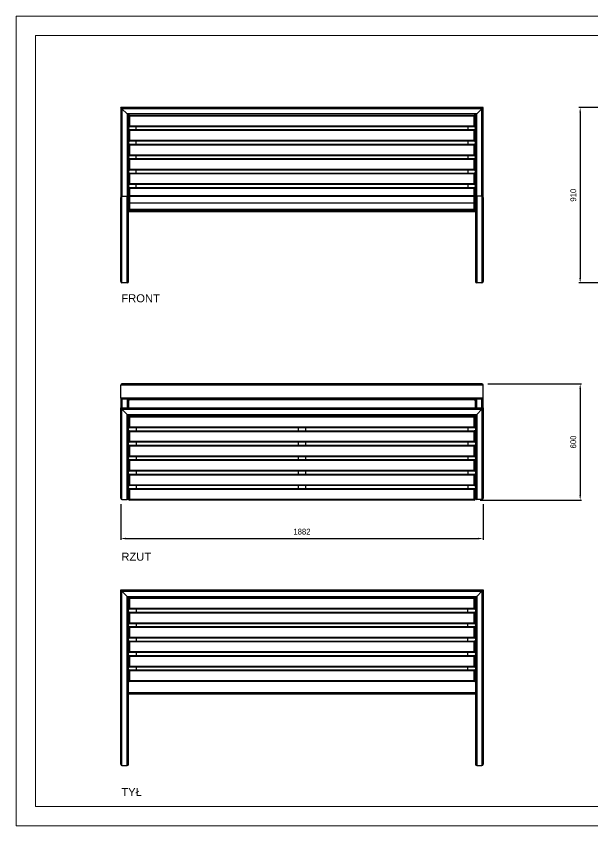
# Model space of a CAD drawing. Header units: millimetres. Extents: x 2990 to 8930, y -2693 to 1507.
# Drawn here: x 2990 to 5984, y -2693 to 1507 of the extents above; entities that cross this region are included whole.
import ezdxf

# ---------------------------------------------------------------- set-up
doc = ezdxf.new("R2010")
doc.units = ezdxf.units.MM
doc.header["$PDSIZE"] = -1
doc.layers.add('tabelka', color=155, linetype='Continuous')
doc.layers.add('WYMIAR', color=96, linetype='Continuous')
doc.dimstyles.new('1-1', dxfattribs={"dimtxt": 30, "dimasz": 25, "dimexe": 6.25, "dimexo": 30, "dimgap": 20.625, "dimtad": 1, "dimdec": 1, "dimtxsty": 'Standard', "dimcen": 0, "dimclrd": 2, "dimclre": 2, "dimclrt": 2, "dimadec": 0, "dimazin": 0, "dimtfac": 1, "dimtdec": 1, "dimtmove": 0, "dimatfit": 3, "dimfxl": 0, "dimarcsym": 0})

# ---------------------------------------------------------------- blocks, each defined once
blk = doc.blocks.new('*D7')
at = {"color": 2, "lineweight": -2}
for p, q in [((6193.2, 1033), (5912.3, 1033)), ((5918.5, 1008), (5918.5, 148)), ((6193.2, 123), (5912.3, 123))]:
    blk.add_line(p, q, dxfattribs=at)
at = {"color": 2}
for points in [[(5914.3, 1008), (5922.7, 1008), (5918.5, 1033)], [(5914.3, 148), (5922.7, 148), (5918.5, 123)]]:
    blk.add_solid(points, dxfattribs=at)
at = {"layer": 'Defpoints', "color": 0}
for p in [(6223.2, 1033), (5918.5, 123), (6223.2, 123)]:
    blk.add_point(p, dxfattribs=at)
at = {"color": 2, "insert": (5882.9, 578), "char_height": 30, "attachment_point": 5, "rotation": 90}
blk.add_mtext('910', dxfattribs=at)
blk = doc.blocks.new('*D8')
at = {"color": 2, "lineweight": -2}
for p, q in [((3532.8, -1024.4), (3532.8, -1209.4)), ((5414.8, -1024.4), (5414.8, -1209.4)), ((3557.8, -1203.2), (5389.8, -1203.2))]:
    blk.add_line(p, q, dxfattribs=at)
at = {"color": 2}
for points in [[(3557.8, -1199), (3557.8, -1207.3), (3532.8, -1203.2)], [(5389.8, -1199), (5389.8, -1207.3), (5414.8, -1203.2)]]:
    blk.add_solid(points, dxfattribs=at)
at = {"layer": 'Defpoints', "color": 0}
for p in [(3532.8, -994.4), (5414.8, -994.4), (5414.8, -1203.2)]:
    blk.add_point(p, dxfattribs=at)
at = {"color": 2, "insert": (4473.8, -1167.5), "char_height": 30, "attachment_point": 5}
blk.add_mtext('1882', dxfattribs=at)
blk = doc.blocks.new('*D9')
at = {"color": 2, "lineweight": -2}
for p, q in [((5438.4, -400.8), (5924.8, -400.8)), ((5918.5, -425.8), (5918.5, -978.8)), ((5398.8, -1003.8), (5924.8, -1003.8))]:
    blk.add_line(p, q, dxfattribs=at)
at = {"color": 2}
for points in [[(5914.3, -425.8), (5922.7, -425.8), (5918.5, -400.8)], [(5914.3, -978.8), (5922.7, -978.8), (5918.5, -1003.8)]]:
    blk.add_solid(points, dxfattribs=at)
at = {"layer": 'Defpoints', "color": 0}
for p in [(5408.4, -400.8), (5368.8, -1003.8), (5918.5, -1003.8)]:
    blk.add_point(p, dxfattribs=at)
at = {"color": 2, "insert": (5882.9, -702.3), "char_height": 30, "attachment_point": 5, "rotation": 90}
blk.add_mtext('600', dxfattribs=at)
blk = doc.blocks.new('tyl')
for p, q in [((3532.8, -2373.5), (3532.8, -1469.9)), ((3532.8, -1469.9), (5414.8, -1469.9)), ((5414.8, -1469.9), (5414.8, -2373.5)), ((3539.2, -2379.9), (3539.2, -1476.3)), ((3539.2, -1476.3), (3566.4, -1503.5)), ((3539.2, -1476.3), (5408.4, -1476.3)), ((3566.4, -2379.9), (3566.4, -1503.5)), ((3566.4, -1503.5), (5381.2, -1503.5)), ((3572.8, -2373.5), (3572.8, -1509.9)), ((3572.8, -1509.9), (5374.8, -1509.9)), ((3578.8, -1514.9), (3578.8, -1509.9)), ((5368.8, -1509.9), (5368.8, -1514.9)), ((5374.8, -1509.9), (5374.8, -2373.5)), ((5408.4, -1476.3), (5381.2, -1503.5)), ((5381.2, -1503.5), (5381.2, -2379.9)), ((5408.4, -1476.3), (5408.4, -2379.9)), ((3578.8, -1514.9), (3573.8, -1514.9)), ((3573.8, -1564.9), (3573.8, -1514.9)), ((5368.8, -1514.9), (3578.8, -1514.9)), ((3578.8, -1514.9), (3578.8, -1564.9)), ((5368.8, -1564.9), (5368.8, -1514.9)), ((5373.8, -1514.9), (5368.8, -1514.9)), ((5373.8, -1514.9), (5373.8, -1564.9)), ((3578.8, -1564.9), (3573.8, -1564.9)), ((3573.8, -1639.9), (3573.8, -1589.9)), ((3578.8, -1589.9), (3573.8, -1589.9)), ((3578.8, -1564.9), (5368.8, -1564.9)), ((3578.8, -1564.9), (3578.8, -1569.9)), ((5368.8, -1569.9), (3578.8, -1569.9)), ((3578.8, -1589.9), (3578.8, -1584.9)), ((3578.8, -1584.9), (5368.8, -1584.9)), ((3578.8, -1589.9), (3578.8, -1639.9)), ((5368.8, -1589.9), (3578.8, -1589.9)), ((3612.8, -1569.9), (3612.8, -1584.9)), ((5334.8, -1584.9), (5334.8, -1569.9)), ((5368.8, -1569.9), (5368.8, -1564.9)), ((5373.8, -1564.9), (5368.8, -1564.9)), ((5368.8, -1584.9), (5368.8, -1589.9)), ((5368.8, -1639.9), (5368.8, -1589.9)), ((5373.8, -1589.9), (5368.8, -1589.9)), ((5373.8, -1589.9), (5373.8, -1639.9)), ((3578.8, -1639.9), (3573.8, -1639.9)), ((3573.8, -1714.9), (3573.8, -1664.9)), ((3578.8, -1664.9), (3573.8, -1664.9)), ((3578.8, -1639.9), (5368.8, -1639.9)), ((3578.8, -1639.9), (3578.8, -1644.9)), ((5368.8, -1644.9), (3578.8, -1644.9)), ((3578.8, -1664.9), (3578.8, -1659.9)), ((3578.8, -1659.9), (5368.8, -1659.9)), ((5368.8, -1664.9), (3578.8, -1664.9)), ((3578.8, -1664.9), (3578.8, -1714.9)), ((3612.8, -1644.9), (3612.8, -1659.9)), ((5334.8, -1659.9), (5334.8, -1644.9)), ((5368.8, -1644.9), (5368.8, -1639.9)), ((5373.8, -1639.9), (5368.8, -1639.9)), ((5368.8, -1659.9), (5368.8, -1664.9)), ((5368.8, -1714.9), (5368.8, -1664.9)), ((5373.8, -1664.9), (5368.8, -1664.9)), ((5373.8, -1664.9), (5373.8, -1714.9)), ((3578.8, -1714.9), (3573.8, -1714.9)), ((3578.8, -1714.9), (5368.8, -1714.9)), ((3578.8, -1714.9), (3578.8, -1719.9)), ((5368.8, -1719.9), (3578.8, -1719.9)), ((3612.8, -1719.9), (3612.8, -1734.9)), ((5334.8, -1734.9), (5334.8, -1719.9)), ((5368.8, -1719.9), (5368.8, -1714.9)), ((5373.8, -1714.9), (5368.8, -1714.9)), ((3573.8, -1789.9), (3573.8, -1739.9)), ((3578.8, -1739.9), (3573.8, -1739.9)), ((3578.8, -1739.9), (3578.8, -1734.9)), ((3578.8, -1734.9), (5368.8, -1734.9)), ((5368.8, -1739.9), (3578.8, -1739.9)), ((3578.8, -1739.9), (3578.8, -1789.9)), ((5368.8, -1734.9), (5368.8, -1739.9)), ((5368.8, -1789.9), (5368.8, -1739.9)), ((5373.8, -1739.9), (5368.8, -1739.9)), ((5373.8, -1739.9), (5373.8, -1789.9)), ((3578.8, -1789.9), (3573.8, -1789.9)), ((3578.8, -1789.9), (5368.8, -1789.9)), ((3578.8, -1789.9), (3578.8, -1794.9)), ((5368.8, -1794.9), (3578.8, -1794.9)), ((3612.8, -1794.9), (3612.8, -1809.9)), ((5334.8, -1809.9), (5334.8, -1794.9)), ((5368.8, -1794.9), (5368.8, -1789.9)), ((5373.8, -1789.9), (5368.8, -1789.9)), ((3573.8, -1864.9), (3573.8, -1814.9)), ((3578.8, -1814.9), (3573.8, -1814.9)), ((3578.8, -1814.9), (3578.8, -1809.9)), ((3578.8, -1809.9), (5368.8, -1809.9)), ((5368.8, -1814.9), (3578.8, -1814.9)), ((3578.8, -1814.9), (3578.8, -1864.9)), ((5368.8, -1809.9), (5368.8, -1814.9)), ((5368.8, -1864.9), (5368.8, -1814.9)), ((5373.8, -1814.9), (5368.8, -1814.9)), ((5373.8, -1814.9), (5373.8, -1864.9)), ((3578.8, -1864.9), (3573.8, -1864.9)), ((3578.8, -1889.9), (3573.8, -1889.9)), ((3573.8, -1939.9), (3573.8, -1889.9)), ((3578.8, -1864.9), (3578.8, -1869.9)), ((3578.8, -1864.9), (5368.8, -1864.9)), ((5368.8, -1869.9), (3578.8, -1869.9)), ((3578.8, -1889.9), (3578.8, -1884.9)), ((3578.8, -1884.9), (5368.8, -1884.9)), ((5368.8, -1889.9), (3578.8, -1889.9)), ((3578.8, -1889.9), (3578.8, -1939.9)), ((3612.8, -1869.9), (3612.8, -1884.9)), ((5334.8, -1884.9), (5334.8, -1869.9)), ((5368.8, -1869.9), (5368.8, -1864.9)), ((5373.8, -1864.9), (5368.8, -1864.9)), ((5368.8, -1884.9), (5368.8, -1889.9)), ((5368.8, -1939.9), (5368.8, -1889.9)), ((5373.8, -1889.9), (5368.8, -1889.9)), ((5373.8, -1889.9), (5373.8, -1939.9)), ((3578.8, -1944.9), (3572.8, -1944.9)), ((3578.8, -1939.9), (3573.8, -1939.9)), ((3578.8, -1939.9), (5368.8, -1939.9)), ((3578.8, -1939.9), (3578.8, -1944.9)), ((5368.8, -1944.9), (3578.8, -1944.9)), ((5368.8, -1944.9), (5368.8, -1939.9)), ((5373.8, -1939.9), (5368.8, -1939.9)), ((5374.8, -1944.9), (5368.8, -1944.9)), ((5374.8, -2003.5), (3572.8, -2003.5)), ((5374.8, -2009.9), (3572.8, -2009.9)), ((3539.2, -2379.9), (3566.4, -2379.9)), ((5381.2, -2379.9), (5408.4, -2379.9))]:
    blk.add_line(p, q)
at = {"flags": 128}
for points in [[(3532.8, -1469.9), (3532.9, -1470), (3533.2, -1470.3), (3533.7, -1470.8), (3534.3, -1471.4), (3535.1, -1472.2), (3536, -1473.1), (3537, -1474.2), (3538.1, -1475.2), (3539.2, -1476.3)], [(3539.2, -1476.3), (3538.1, -1475.2), (3537, -1474.2), (3536, -1473.1), (3535.1, -1472.2), (3534.3, -1471.4), (3533.7, -1470.8), (3533.2, -1470.3), (3532.9, -1470), (3532.8, -1469.9)], [(5414.8, -1469.9), (5414.7, -1470), (5414.4, -1470.3), (5414, -1470.8), (5413.3, -1471.4), (5412.5, -1472.2), (5411.6, -1473.1), (5410.6, -1474.2), (5409.5, -1475.2), (5408.4, -1476.3)], [(5408.4, -1476.3), (5409.5, -1475.2), (5410.6, -1474.2), (5411.6, -1473.1), (5412.5, -1472.2), (5413.3, -1471.4), (5414, -1470.8), (5414.4, -1470.3), (5414.7, -1470), (5414.8, -1469.9)], [(3566.4, -1503.5), (3567.5, -1504.7), (3568.6, -1505.7), (3569.6, -1506.7), (3570.5, -1507.7), (3571.3, -1508.4), (3572, -1509.1), (3572.4, -1509.6), (3572.7, -1509.8), (3572.8, -1509.9)], [(3572.8, -1509.9), (3572.7, -1509.8), (3572.3, -1509.5), (3571.7, -1508.9), (3570.9, -1508.1), (3570, -1507.1), (3568.9, -1506), (3567.7, -1504.8), (3566.4, -1503.5)], [(5381.2, -1503.5), (5380.1, -1504.7), (5379, -1505.7), (5378, -1506.7), (5377.1, -1507.7), (5376.3, -1508.4), (5375.7, -1509.1), (5375.2, -1509.6), (5374.9, -1509.8), (5374.8, -1509.9)], [(5374.8, -1509.9), (5374.9, -1509.8), (5375.3, -1509.5), (5375.9, -1508.9), (5376.7, -1508.1), (5377.7, -1507.1), (5378.8, -1506), (5380, -1504.8), (5381.2, -1503.5)]]:
    blk.add_lwpolyline(points, dxfattribs=at)
for centre, radius, start, end in [((3578.8, -1514.9), 5, 90, 180), ((5368.8, -1514.9), 5, 0, 90), ((3578.8, -1564.9), 5, 180, 270), ((3578.8, -1589.9), 5, 90, 180), ((5368.8, -1564.9), 5, 270, 0), ((5368.8, -1589.9), 5, 0, 90), ((3578.8, -1639.9), 5, 180, 270), ((3578.8, -1664.9), 5, 90, 180), ((5368.8, -1639.9), 5, 270, 0), ((5368.8, -1664.9), 5, 0, 90), ((3578.8, -1714.9), 5, 180, 270), ((5368.8, -1714.9), 5, 270, 0), ((3578.8, -1739.9), 5, 90, 180), ((5368.8, -1739.9), 5, 0, 90), ((3578.8, -1789.9), 5, 180, 270), ((5368.8, -1789.9), 5, 270, 0), ((3578.8, -1814.9), 5, 90, 180), ((5368.8, -1814.9), 5, 0, 90), ((3578.8, -1864.9), 5, 180, 270), ((3578.8, -1889.9), 5, 90, 180), ((5368.8, -1864.9), 5, 270, 0), ((5368.8, -1889.9), 5, 0, 90), ((3578.8, -1939.9), 5, 180, 270), ((5368.8, -1939.9), 5, 270, 0), ((3539.2, -2373.5), 6.4, 180, 270), ((3566.4, -2373.5), 6.4, 270, 0), ((5381.2, -2373.5), 6.4, 180, 270), ((5408.4, -2373.5), 6.4, 270, 0)]:
    blk.add_arc(centre, radius, start, end)
blk = doc.blocks.new('rzut')
for p, q in [((5414.8, -407.2), (3532.8, -407.2)), ((3532.8, -474.4), (3532.8, -407.2)), ((5408.4, -400.8), (3539.2, -400.8)), ((5414.8, -474.4), (5414.8, -407.2)), ((5414.8, -474.4), (3532.8, -474.4)), ((3532.8, -474.4), (3532.8, -525.8)), ((5408.4, -480.8), (3539.2, -480.8)), ((3539.2, -480.8), (3539.2, -525.8)), ((3566.4, -480.8), (3566.4, -525.8)), ((3572.8, -480.8), (3572.8, -525.8)), ((3578.8, -480.8), (3578.8, -483.8)), ((5368.8, -483.8), (3578.8, -483.8)), ((5368.8, -480.8), (5368.8, -483.8)), ((5374.8, -525.8), (5374.8, -480.8)), ((5381.2, -525.8), (5381.2, -480.8)), ((5408.4, -525.8), (5408.4, -480.8)), ((5414.8, -525.8), (5414.8, -474.4)), ((3532.8, -994.4), (3532.8, -525.8)), ((3532.8, -525.8), (5414.8, -525.8)), ((3539.2, -1000.8), (3539.2, -532.2)), ((3539.2, -532.2), (3566.4, -559.4)), ((3539.2, -532.2), (5408.4, -532.2)), ((5408.4, -532.2), (5381.2, -559.4)), ((5408.4, -532.2), (5408.4, -1000.8)), ((5414.8, -525.8), (5414.8, -994.4)), ((3566.4, -1000.8), (3566.4, -559.4)), ((3566.4, -559.4), (5381.2, -559.4)), ((3572.8, -994.4), (3572.8, -565.8)), ((3572.8, -565.8), (5374.8, -565.8)), ((3573.8, -573.8), (3578.8, -573.8)), ((3573.8, -623.8), (3573.8, -573.8)), ((3578.8, -568.8), (5368.8, -568.8)), ((3578.8, -568.8), (3578.8, -573.8)), ((3578.8, -573.8), (3578.8, -623.8)), ((5368.8, -573.8), (3578.8, -573.8)), ((3612.8, -565.8), (3612.8, -568.8)), ((4453.8, -565.8), (4453.8, -568.8)), ((4493.8, -568.8), (4493.8, -565.8)), ((5334.8, -565.8), (5334.8, -568.8)), ((5368.8, -568.8), (5368.8, -573.8)), ((5368.8, -623.8), (5368.8, -573.8)), ((5368.8, -573.8), (5373.8, -573.8)), ((5373.8, -573.8), (5373.8, -623.8)), ((5374.8, -565.8), (5374.8, -994.4)), ((5381.2, -559.4), (5381.2, -1000.8)), ((3573.8, -623.8), (3578.8, -623.8)), ((3578.8, -623.8), (5368.8, -623.8)), ((3578.8, -623.8), (3578.8, -628.8)), ((5368.8, -628.8), (3578.8, -628.8)), ((3612.8, -628.8), (3612.8, -643.8)), ((4453.8, -628.8), (4453.8, -643.8)), ((4493.8, -643.8), (4493.8, -628.8)), ((5334.8, -628.8), (5334.8, -643.8)), ((5368.8, -623.8), (5373.8, -623.8)), ((5368.8, -623.8), (5368.8, -628.8)), ((3573.8, -648.8), (3578.8, -648.8)), ((3573.8, -698.8), (3573.8, -648.8)), ((3578.8, -643.8), (5368.8, -643.8)), ((3578.8, -643.8), (3578.8, -648.8)), ((5368.8, -648.8), (3578.8, -648.8)), ((3578.8, -648.8), (3578.8, -698.8)), ((5368.8, -643.8), (5368.8, -648.8)), ((5368.8, -648.8), (5373.8, -648.8)), ((5368.8, -698.8), (5368.8, -648.8)), ((5373.8, -648.8), (5373.8, -698.8)), ((3573.8, -698.8), (3578.8, -698.8)), ((3578.8, -698.8), (5368.8, -698.8)), ((3578.8, -698.8), (3578.8, -703.8)), ((5368.8, -703.8), (3578.8, -703.8)), ((3612.8, -703.8), (3612.8, -718.8)), ((4453.8, -703.8), (4453.8, -718.8)), ((4493.8, -718.8), (4493.8, -703.8)), ((5334.8, -703.8), (5334.8, -718.8)), ((5368.8, -698.8), (5373.8, -698.8)), ((5368.8, -698.8), (5368.8, -703.8)), ((3573.8, -773.8), (3573.8, -723.8)), ((3573.8, -723.8), (3578.8, -723.8)), ((3578.8, -718.8), (5368.8, -718.8)), ((3578.8, -718.8), (3578.8, -723.8)), ((3578.8, -723.8), (3578.8, -773.8)), ((5368.8, -723.8), (3578.8, -723.8)), ((5368.8, -718.8), (5368.8, -723.8)), ((5368.8, -723.8), (5373.8, -723.8)), ((5368.8, -773.8), (5368.8, -723.8)), ((5373.8, -723.8), (5373.8, -773.8)), ((3573.8, -773.8), (3578.8, -773.8)), ((3578.8, -773.8), (5368.8, -773.8)), ((3578.8, -773.8), (3578.8, -778.8)), ((5368.8, -778.8), (3578.8, -778.8)), ((3578.8, -793.8), (5368.8, -793.8)), ((3578.8, -793.8), (3578.8, -798.8)), ((3612.8, -778.8), (3612.8, -793.8)), ((4453.8, -778.8), (4453.8, -793.8)), ((4493.8, -793.8), (4493.8, -778.8)), ((5334.8, -778.8), (5334.8, -793.8)), ((5368.8, -773.8), (5373.8, -773.8)), ((5368.8, -773.8), (5368.8, -778.8)), ((5368.8, -793.8), (5368.8, -798.8)), ((3573.8, -848.8), (3573.8, -798.8)), ((3573.8, -798.8), (3578.8, -798.8)), ((5368.8, -798.8), (3578.8, -798.8)), ((3578.8, -798.8), (3578.8, -848.8)), ((5368.8, -798.8), (5373.8, -798.8)), ((5368.8, -848.8), (5368.8, -798.8)), ((5373.8, -798.8), (5373.8, -848.8)), ((3573.8, -848.8), (3578.8, -848.8)), ((3573.8, -873.8), (3578.8, -873.8)), ((3573.8, -923.8), (3573.8, -873.8)), ((3578.8, -848.8), (5368.8, -848.8)), ((3578.8, -848.8), (3578.8, -853.8)), ((5368.8, -853.8), (3578.8, -853.8)), ((3578.8, -868.8), (5368.8, -868.8)), ((3578.8, -868.8), (3578.8, -873.8)), ((5368.8, -873.8), (3578.8, -873.8)), ((3578.8, -873.8), (3578.8, -923.8)), ((3612.8, -853.8), (3612.8, -868.8)), ((4453.8, -853.8), (4453.8, -868.8)), ((4493.8, -868.8), (4493.8, -853.8)), ((5334.8, -853.8), (5334.8, -868.8)), ((5368.8, -848.8), (5373.8, -848.8)), ((5368.8, -848.8), (5368.8, -853.8)), ((5368.8, -868.8), (5368.8, -873.8)), ((5368.8, -873.8), (5373.8, -873.8)), ((5368.8, -923.8), (5368.8, -873.8)), ((5373.8, -873.8), (5373.8, -923.8)), ((3573.8, -923.8), (3578.8, -923.8)), ((3578.8, -923.8), (5368.8, -923.8)), ((3578.8, -923.8), (3578.8, -928.8)), ((5368.8, -923.8), (5373.8, -923.8)), ((5368.8, -923.8), (5368.8, -928.8)), ((3573.8, -965.8), (3572.8, -965.8)), ((3573.8, -948.8), (3578.8, -948.8)), ((3573.8, -998.8), (3573.8, -948.8)), ((5368.8, -928.8), (3578.8, -928.8)), ((3578.8, -943.8), (5368.8, -943.8)), ((3578.8, -943.8), (3578.8, -948.8)), ((5368.8, -948.8), (3578.8, -948.8)), ((3578.8, -948.8), (3578.8, -998.8)), ((3612.8, -928.8), (3612.8, -943.8)), ((4453.8, -928.8), (4453.8, -943.8)), ((4493.8, -943.8), (4493.8, -928.8)), ((5334.8, -928.8), (5334.8, -943.8)), ((5368.8, -943.8), (5368.8, -948.8)), ((5368.8, -948.8), (5373.8, -948.8)), ((5368.8, -998.8), (5368.8, -948.8)), ((5373.8, -948.8), (5373.8, -998.8)), ((5373.8, -965.8), (5374.8, -965.8)), ((3539.2, -1000.8), (3566.4, -1000.8)), ((3573.8, -998.8), (3578.8, -998.8)), ((3578.8, -998.8), (5368.8, -998.8)), ((3578.8, -998.8), (3578.8, -1003.8)), ((5368.8, -1003.8), (3578.8, -1003.8)), ((5368.8, -998.8), (5373.8, -998.8)), ((5368.8, -998.8), (5368.8, -1003.8)), ((5408.4, -1000.8), (5381.2, -1000.8))]:
    blk.add_line(p, q)
at = {"flags": 128}
for points in [[(3532.8, -525.8), (3532.9, -525.9), (3533.2, -526.2), (3533.7, -526.7), (3534.3, -527.3), (3535.1, -528.1), (3536, -529), (3537, -530), (3538.1, -531.1), (3539.2, -532.2)], [(3539.2, -532.2), (3538.1, -531.1), (3537, -530), (3536, -529), (3535.1, -528.1), (3534.3, -527.3), (3533.7, -526.7), (3533.2, -526.2), (3532.9, -525.9), (3532.8, -525.8)], [(5414.8, -525.8), (5414.7, -525.9), (5414.4, -526.2), (5414, -526.7), (5413.3, -527.3), (5412.5, -528.1), (5411.6, -529), (5410.6, -530), (5409.5, -531.1), (5408.4, -532.2)], [(5408.4, -532.2), (5409.5, -531.1), (5410.6, -530), (5411.6, -529), (5412.5, -528.1), (5413.3, -527.3), (5414, -526.7), (5414.4, -526.2), (5414.7, -525.9), (5414.8, -525.8)], [(3566.4, -559.4), (3567.5, -560.5), (3568.6, -561.6), (3569.6, -562.6), (3570.5, -563.5), (3571.3, -564.3), (3572, -564.9), (3572.4, -565.4), (3572.7, -565.7), (3572.8, -565.8)], [(3572.8, -565.8), (3572.7, -565.7), (3572.3, -565.3), (3571.7, -564.7), (3570.9, -563.9), (3570, -563), (3568.9, -561.9), (3567.7, -560.7), (3566.4, -559.4)], [(5381.2, -559.4), (5380, -560.7), (5378.8, -561.9), (5377.7, -563), (5376.7, -563.9), (5375.9, -564.7), (5375.3, -565.3), (5374.9, -565.7), (5374.8, -565.8)], [(5374.8, -565.8), (5374.9, -565.7), (5375.3, -565.3), (5375.9, -564.7), (5376.7, -563.9), (5377.7, -563), (5378.8, -561.9), (5380, -560.7), (5381.2, -559.4)]]:
    blk.add_lwpolyline(points, dxfattribs=at)
for centre, radius, start, end in [((3539.2, -407.2), 6.4, 90, 180), ((5408.4, -407.2), 6.4, 0, 90), ((3539.2, -474.4), 6.4, 180, 270), ((3578.8, -478.8), 5, 203.5782, 270), ((5368.8, -478.8), 5, 270, 336.4218), ((5408.4, -474.4), 6.4, 270, 0), ((3578.8, -573.8), 5, 90, 180), ((5368.8, -573.8), 5, 0, 90), ((3578.8, -623.8), 5, 180, 270), ((5368.8, -623.8), 5, 270, 0), ((3578.8, -648.8), 5, 90, 180), ((5368.8, -648.8), 5, 0, 90), ((3578.8, -698.8), 5, 180, 270), ((5368.8, -698.8), 5, 270, 0), ((3578.8, -723.8), 5, 90, 180), ((5368.8, -723.8), 5, 0, 90), ((3578.8, -773.8), 5, 180, 270), ((3578.8, -798.8), 5, 90, 180), ((5368.8, -773.8), 5, 270, 0), ((5368.8, -798.8), 5, 0, 90), ((3578.8, -848.8), 5, 180, 270), ((3578.8, -873.8), 5, 90, 180), ((5368.8, -848.8), 5, 270, 0), ((5368.8, -873.8), 5, 0, 90), ((3578.8, -923.8), 5, 180, 270), ((5368.8, -923.8), 5, 270, 0), ((3578.8, -948.8), 5, 90, 180), ((5368.8, -948.8), 5, 0, 90), ((3539.2, -994.4), 6.4, 180, 270), ((3566.4, -994.4), 6.4, 270, 0), ((3578.8, -998.8), 5, 180, 270), ((5368.8, -998.8), 5, 270, 0), ((5381.2, -994.4), 6.4, 180, 270), ((5408.4, -994.4), 6.4, 270, 0)]:
    blk.add_arc(centre, radius, start, end)
blk = doc.blocks.new('front')
for p, q in [((5414.8, 1033), (3532.8, 1033)), ((3532.8, 1033), (3532.8, 566.6)), ((5408.4, 1026.6), (3539.2, 1026.6)), ((3566.4, 999.4), (3539.2, 1026.6)), ((3539.2, 1026.6), (3539.2, 573)), ((5381.2, 999.4), (5408.4, 1026.6)), ((5408.4, 573), (5408.4, 1026.6)), ((5414.8, 566.6), (5414.8, 1033)), ((5381.2, 999.4), (3566.4, 999.4)), ((3566.4, 999.4), (3566.4, 573)), ((3578.8, 993), (3572.8, 993)), ((3572.8, 993), (3572.8, 573)), ((3573.8, 988), (3578.8, 988)), ((3573.8, 938), (3573.8, 988)), ((3578.8, 993), (3578.8, 988)), ((3578.8, 993), (5368.8, 993)), ((5368.8, 988), (3578.8, 988)), ((3578.8, 988), (3578.8, 938)), ((5368.8, 993), (5368.8, 988)), ((5374.8, 993), (5368.8, 993)), ((5368.8, 938), (5368.8, 988)), ((5368.8, 988), (5373.8, 988)), ((5373.8, 988), (5373.8, 938)), ((5374.8, 573), (5374.8, 993)), ((5381.2, 573), (5381.2, 999.4)), ((3573.8, 938), (3578.8, 938)), ((3578.8, 938), (5368.8, 938)), ((3578.8, 938), (3578.8, 933)), ((5368.8, 933), (3578.8, 933)), ((3612.8, 918), (3612.8, 933)), ((5334.8, 933), (5334.8, 918)), ((5368.8, 938), (5368.8, 933)), ((5368.8, 938), (5373.8, 938)), ((3573.8, 863), (3573.8, 913)), ((3573.8, 913), (3578.8, 913)), ((3578.8, 918), (5368.8, 918)), ((3578.8, 918), (3578.8, 913)), ((3578.8, 913), (3578.8, 863)), ((5368.8, 913), (3578.8, 913)), ((5368.8, 918), (5368.8, 913)), ((5368.8, 863), (5368.8, 913)), ((5368.8, 913), (5373.8, 913)), ((5373.8, 913), (5373.8, 863)), ((3573.8, 863), (3578.8, 863)), ((3578.8, 863), (5368.8, 863)), ((3578.8, 863), (3578.8, 858)), ((5368.8, 858), (3578.8, 858)), ((3578.8, 843), (5368.8, 843)), ((3578.8, 843), (3578.8, 838)), ((3612.8, 843), (3612.8, 858)), ((5334.8, 858), (5334.8, 843)), ((5368.8, 863), (5368.8, 858)), ((5368.8, 863), (5373.8, 863)), ((5368.8, 843), (5368.8, 838)), ((3573.8, 788), (3573.8, 838)), ((3573.8, 838), (3578.8, 838)), ((3578.8, 838), (3578.8, 788)), ((5368.8, 838), (3578.8, 838)), ((5368.8, 788), (5368.8, 838)), ((5368.8, 838), (5373.8, 838)), ((5373.8, 838), (5373.8, 788)), ((3573.8, 788), (3578.8, 788)), ((3573.8, 713), (3573.8, 763)), ((3573.8, 763), (3578.8, 763)), ((3578.8, 788), (3578.8, 783)), ((3578.8, 788), (5368.8, 788)), ((5368.8, 783), (3578.8, 783)), ((3578.8, 768), (5368.8, 768)), ((3578.8, 768), (3578.8, 763)), ((3578.8, 763), (3578.8, 713)), ((5368.8, 763), (3578.8, 763)), ((3612.8, 768), (3612.8, 783)), ((5334.8, 783), (5334.8, 768)), ((5368.8, 788), (5368.8, 783)), ((5368.8, 788), (5373.8, 788)), ((5368.8, 768), (5368.8, 763)), ((5368.8, 713), (5368.8, 763)), ((5368.8, 763), (5373.8, 763)), ((5373.8, 763), (5373.8, 713)), ((3573.8, 713), (3578.8, 713)), ((3573.8, 688), (3578.8, 688)), ((3573.8, 638), (3573.8, 688)), ((3578.8, 713), (3578.8, 708)), ((3578.8, 713), (5368.8, 713)), ((5368.8, 708), (3578.8, 708)), ((3578.8, 693), (3578.8, 688)), ((3578.8, 693), (5368.8, 693)), ((5368.8, 688), (3578.8, 688)), ((3578.8, 688), (3578.8, 638)), ((3612.8, 693), (3612.8, 708)), ((5334.8, 708), (5334.8, 693)), ((5368.8, 713), (5368.8, 708)), ((5368.8, 713), (5373.8, 713)), ((5368.8, 693), (5368.8, 688)), ((5368.8, 638), (5368.8, 688)), ((5368.8, 688), (5373.8, 688)), ((5373.8, 688), (5373.8, 638)), ((3573.8, 638), (3578.8, 638)), ((3578.8, 638), (3578.8, 633)), ((3578.8, 638), (5368.8, 638)), ((5368.8, 633), (3578.8, 633)), ((3612.8, 618), (3612.8, 633)), ((5334.8, 633), (5334.8, 618)), ((5368.8, 638), (5368.8, 633)), ((5368.8, 638), (5373.8, 638)), ((3573.8, 573), (3573.8, 613)), ((3573.8, 613), (3578.8, 613)), ((3578.8, 618), (5368.8, 618)), ((3578.8, 618), (3578.8, 613)), ((5368.8, 613), (3578.8, 613)), ((3578.8, 613), (3578.8, 576)), ((5368.8, 618), (5368.8, 613)), ((5368.8, 613), (5373.8, 613)), ((5368.8, 576), (5368.8, 613)), ((5373.8, 613), (5373.8, 573)), ((3532.8, 129.4), (3532.8, 566.6)), ((3539.2, 123), (3539.2, 573)), ((3539.2, 573), (3566.4, 573)), ((3566.4, 123), (3566.4, 573)), ((3566.4, 573), (3574.2, 573)), ((3572.8, 129.4), (3572.8, 566.6)), ((3572.8, 566.6), (3573.8, 566.6)), ((3573.8, 538), (3573.8, 571)), ((3573.8, 571), (3578.8, 571)), ((3578.8, 576), (5368.8, 576)), ((3578.8, 576), (3578.8, 571)), ((3578.8, 571), (3578.8, 538)), ((5368.8, 571), (3578.8, 571)), ((5368.8, 576), (5368.8, 571)), ((5368.8, 538), (5368.8, 571)), ((5368.8, 571), (5373.8, 571)), ((5373.4, 573), (5381.2, 573)), ((5373.8, 571), (5373.8, 538)), ((5373.8, 566.6), (5374.8, 566.6)), ((5374.8, 566.6), (5374.8, 129.4)), ((5408.4, 573), (5381.2, 573)), ((5381.2, 573), (5381.2, 123)), ((5408.4, 573), (5408.4, 123)), ((5414.8, 566.6), (5414.8, 129.4)), ((3573.8, 538), (3572.8, 538)), ((3572.8, 534), (3573.8, 534)), ((3573.8, 510), (3572.8, 510)), ((3573.8, 505), (3573.8, 538)), ((3573.8, 538), (3578.8, 538)), ((3578.8, 505), (3573.8, 505)), ((3578.8, 538), (3578.8, 505)), ((3578.8, 538), (5368.8, 538)), ((3578.8, 505), (5368.8, 505)), ((3578.8, 505), (3578.8, 500)), ((5368.8, 505), (5368.8, 538)), ((5368.8, 538), (5373.8, 538)), ((5368.8, 500), (5368.8, 505)), ((5373.8, 505), (5368.8, 505)), ((5373.8, 538), (5373.8, 505)), ((5373.8, 538), (5374.8, 538)), ((5374.8, 534), (5373.8, 534)), ((5373.8, 510), (5374.8, 510)), ((3572.8, 499.4), (5374.8, 499.4)), ((3572.8, 493), (5374.8, 493)), ((5368.8, 500), (3578.8, 500)), ((3566.4, 123), (3539.2, 123)), ((5408.4, 123), (5381.2, 123))]:
    blk.add_line(p, q)
at = {"flags": 128}
for points in [[(3539.2, 1026.6), (3538, 1027.9), (3536.8, 1029.1), (3535.7, 1030.2), (3534.7, 1031.2), (3533.9, 1032), (3533.3, 1032.6), (3532.9, 1032.9), (3532.8, 1033)], [(3532.8, 1033), (3532.9, 1032.9), (3533.3, 1032.6), (3533.9, 1032), (3534.7, 1031.2), (3535.7, 1030.2), (3536.8, 1029.1), (3538, 1027.9), (3539.2, 1026.6)], [(5408.4, 1026.6), (5409.7, 1027.9), (5410.9, 1029.1), (5412, 1030.2), (5412.9, 1031.2), (5413.7, 1032), (5414.3, 1032.6), (5414.7, 1032.9), (5414.8, 1033)], [(5414.8, 1033), (5414.7, 1032.9), (5414.3, 1032.6), (5413.7, 1032), (5412.9, 1031.2), (5412, 1030.2), (5410.9, 1029.1), (5409.7, 1027.9), (5408.4, 1026.6)], [(3572.8, 993), (3572.7, 993.1), (3572.4, 993.4), (3572, 993.9), (3571.3, 994.5), (3570.5, 995.3), (3569.6, 996.2), (3568.6, 997.3), (3567.5, 998.3), (3566.4, 999.4)], [(3566.4, 999.4), (3567.5, 998.3), (3568.6, 997.3), (3569.6, 996.2), (3570.5, 995.3), (3571.3, 994.5), (3572, 993.9), (3572.4, 993.4), (3572.7, 993.1), (3572.8, 993)], [(5374.8, 993), (5374.9, 993.1), (5375.2, 993.4), (5375.7, 993.9), (5376.3, 994.5), (5377.1, 995.3), (5378, 996.2), (5379, 997.3), (5380.1, 998.3), (5381.2, 999.4)], [(5381.2, 999.4), (5380.1, 998.3), (5379, 997.3), (5378, 996.2), (5377.1, 995.3), (5376.3, 994.5), (5375.7, 993.9), (5375.2, 993.4), (5374.9, 993.1), (5374.8, 993)]]:
    blk.add_lwpolyline(points, dxfattribs=at)
for centre, radius, start, end in [((3578.8, 988), 5, 90, 180), ((5368.8, 988), 5, 0, 90), ((3578.8, 938), 5, 180, 270), ((5368.8, 938), 5, 270, 0), ((3578.8, 913), 5, 90, 180), ((5368.8, 913), 5, 0, 90), ((3578.8, 863), 5, 180, 270), ((3578.8, 838), 5, 90, 180), ((5368.8, 863), 5, 270, 0), ((5368.8, 838), 5, 0, 90), ((3578.8, 788), 5, 180, 270), ((3578.8, 763), 5, 90, 180), ((5368.8, 788), 5, 270, 0), ((5368.8, 763), 5, 0, 90), ((3578.8, 713), 5, 180, 270), ((3578.8, 688), 5, 90, 180), ((5368.8, 713), 5, 270, 0), ((5368.8, 688), 5, 0, 90), ((3578.8, 638), 5, 180, 270), ((5368.8, 638), 5, 270, 0), ((3578.8, 613), 5, 90, 180), ((5368.8, 613), 5, 0, 90), ((3539.2, 566.6), 6.4, 90, 180), ((3566.4, 566.6), 6.4, 0, 90), ((3578.8, 571), 5, 90, 180), ((5368.8, 571), 5, 0, 90), ((5381.2, 566.6), 6.4, 90, 180), ((5408.4, 566.6), 6.4, 0, 90), ((3578.8, 505), 5, 180, 270), ((5368.8, 505), 5, 270, 0), ((3539.2, 129.4), 6.4, 180, 270), ((3566.4, 129.4), 6.4, 270, 0), ((5381.2, 129.4), 6.4, 180, 270), ((5408.4, 129.4), 6.4, 270, 0)]:
    blk.add_arc(centre, radius, start, end)

msp = doc.modelspace()

# ---------------------------------------------------------------- linework, layer by layer
at = {"layer": 'tabelka', "lineweight": 5}
for points in [[(2990.17, 1506.56), (8930.17, 1506.56), (8930.17, -2693.44), (2990.17, -2693.44)], [(3090.17, 1406.56), (8830.17, 1406.56), (8830.17, -2593.44), (3090.17, -2593.44)]]:
    msp.add_lwpolyline(points, close=True, dxfattribs=at)

# ---------------------------------------------------------------- block references
for name in ['front', 'rzut', 'tyl']:
    msp.add_blockref(name, (0, 0))

# ---------------------------------------------------------------- texts
at = {"layer": 'WYMIAR', "char_height": 41.5951, "width": 196.5247, "attachment_point": 1}
for s, insert in [('{\\f@Arial Unicode MS|b0|i0|c238|p34;FRONT}', (3536.14, 63.9)), ('{\\f@Arial Unicode MS|b0|i0|c238|p34;RZUT}', (3536.14, -1276.39)), ('{\\f@Arial Unicode MS|b0|i0|c238|p34;TYŁ}', (3536.14, -2497.36))]:
    msp.add_mtext(s, dxfattribs=dict(at, insert=insert))

# ---------------------------------------------------------------- dimensions: what is measured, and where the dimension line sits
dim = msp.add_linear_dim(base=(5918.51, 123.05), p1=(6223.17, 1033.05), p2=(6223.17, 123.05), angle=90, dimstyle='1-1')
dim.commit()
dim.dimension.update_dxf_attribs({"geometry": '*D7', "text_midpoint": (5882.89, 578.05)})
dim = msp.add_linear_dim(base=(5918.51, -1003.81), p1=(5408.42, -400.81), p2=(5368.82, -1003.81), angle=90, text='600', dimstyle='1-1')
dim.commit()
dim.dimension.update_dxf_attribs({"geometry": '*D9', "text_midpoint": (5882.89, -702.31)})
dim = msp.add_linear_dim(base=(5414.82, -1203.16), p1=(3532.82, -994.41), p2=(5414.82, -994.41), dimstyle='1-1')
dim.commit()
dim.dimension.update_dxf_attribs({"geometry": '*D8', "text_midpoint": (4473.82, -1167.54)})

doc.saveas('drawing.dxf')
